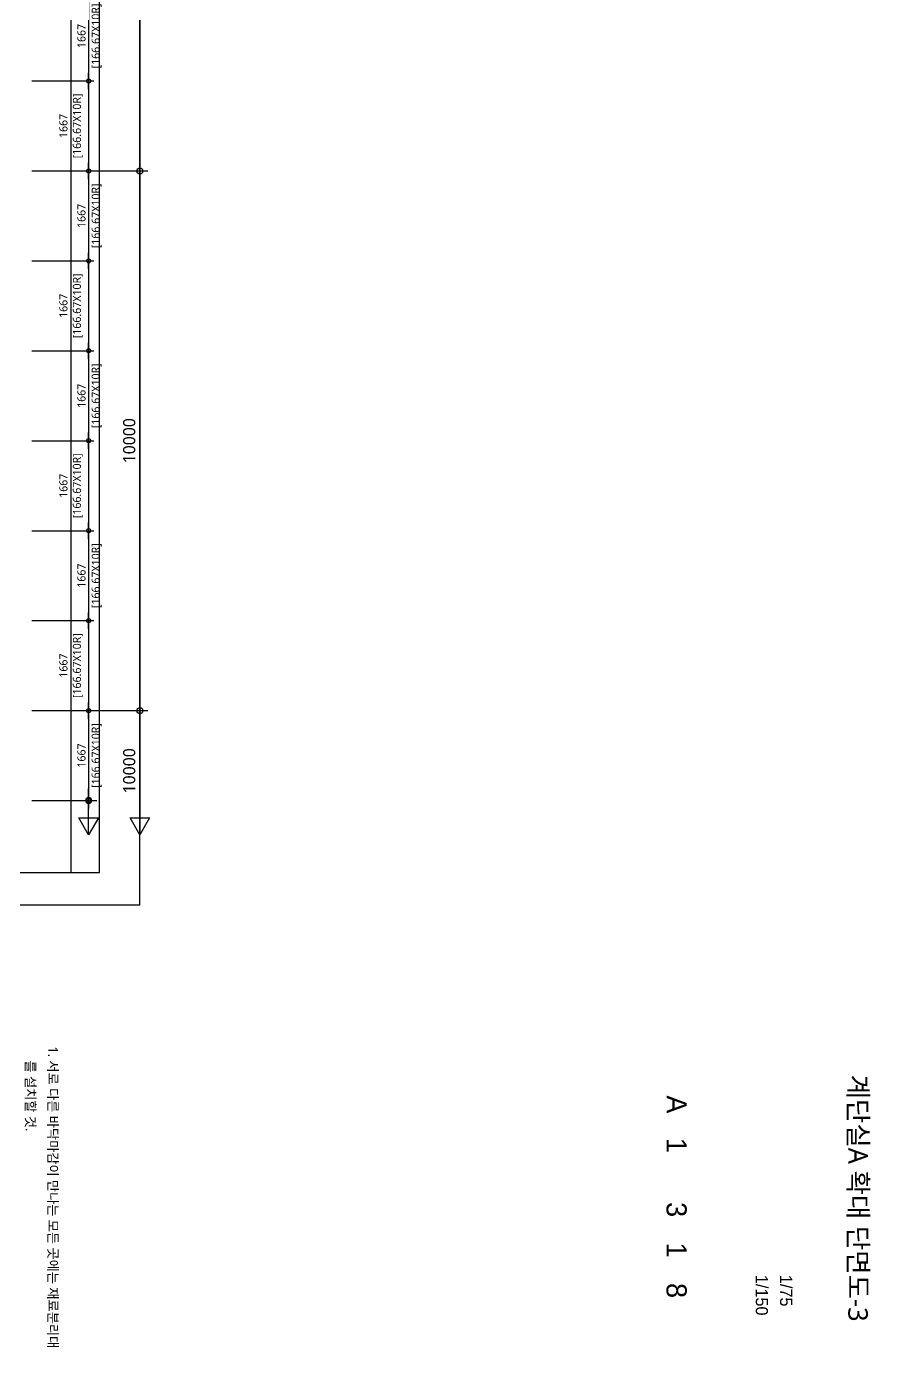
# Model space of a CAD drawing. Header units: millimetres. Extents: x -65167 to 413267, y -17142 to 66587.
# Drawn here: x 322242 to 337880, y 985 to 25591 of the extents above; entities that cross this region are included whole.
import ezdxf
from ezdxf.enums import TextEntityAlignment as Align

# ---------------------------------------------------------------- set-up
doc = ezdxf.new("R2010")
doc.units = ezdxf.units.MM
doc.header["$LTSCALE"] = 75
doc.header["$MEASUREMENT"] = 0
doc.header["$PDSIZE"] = -10
doc.layers.get('0').update_dxf_attribs({"linetype": 'CONTINUOUS'})
doc.layers.get('Defpoints').update_dxf_attribs({"color": 171, "linetype": 'CONTINUOUS'})
for name, color, linetype in [('ELE6', 8, 'CONTINUOUS'), ('NDIM', 7, 'CONTINUOUS'), ('TEXT', 3, 'CONTINUOUS'), ('TEXT(NOTE小)', 1, 'CONTINUOUS'), ('TEXT-TITLE', 6, 'CONTINUOUS'), ('TEXT-기입', 6, 'CONTINUOUS')]:
    doc.layers.add(name, color=color, linetype=linetype)
doc.styles.add('CGS', font='cgse', dxfattribs={"bigfont": 'cgs'})
doc.styles.add('나눔바른고딕', font='NanumBarunGothic.ttf')
doc.dimstyles.new('NDIM 1200', dxfattribs={"dimscale": 75, "dimtxt": 3, "dimasz": 1, "dimexe": 2, "dimexo": 2, "dimgap": 1, "dimtad": 1, "dimdec": 0, "dimdsep": 46, "dimtxsty": 'CGS', "dimblk": 'DOT0', "dimcen": 1, "dimdle": 8, "dimclrd": 256, "dimclre": 256, "dimclrt": 256, "dimadec": 0, "dimazin": 0, "dimtfac": 1, "dimtdec": 0, "dimtix": 1, "dimtmove": 2, "dimatfit": 3, "dimldrblk": 'DOT0', "dimfxl": 1, "dimtolj": 1, "dimtzin": 0, "dimlwd": -1, "dimlwe": -1, "dimarcsym": 0})

# ---------------------------------------------------------------- blocks, each defined once
blk = doc.blocks.new('DOT0')
blk.add_line((-3, 0), (3, 0))
at = {"color": 6}
blk.add_circle((0, 0), 0.75, dxfattribs=at)
blk = doc.blocks.new('*D1071')
at = {"layer": 'Defpoints', "color": 0, "ltscale": 0.4, "transparency": 16777216}
for p in [(322242, 22916), (322242, 12916), (324342, 12916)]:
    blk.add_point(p, dxfattribs=at)
at = {"layer": 'NDIM', "ltscale": 0.4, "transparency": 16777216}
for p, q in [((322392, 22916), (324492, 22916)), ((324342, 22841), (324342, 12991)), ((322392, 12916), (324492, 12916))]:
    blk.add_line(p, q, dxfattribs=at)
at = {"layer": 'NDIM', "ltscale": 0.4, "transparency": 16777216, "xscale": 75, "yscale": 75, "zscale": 75}
for p, rotation in [((324342, 22916), 90), ((324342, 12916), 270)]:
    blk.add_blockref('DOT0', p, dxfattribs=dict(at, rotation=rotation))
at = {"layer": 'NDIM', "ltscale": 0.4, "transparency": 16777216, "insert": (324145, 17916), "char_height": 225, "attachment_point": 5, "rotation": 90, "style": '나눔바른고딕'}
blk.add_mtext('\\A1;10000', dxfattribs=at)
blk = doc.blocks.new('*D1072')
at = {"layer": 'Defpoints', "color": 0, "ltscale": 0.4, "transparency": 16777216}
for p in [(322242, 14583), (322242, 12916), (323392, 12916)]:
    blk.add_point(p, dxfattribs=at)
at = {"layer": 'NDIM', "ltscale": 0.4, "transparency": 16777216}
for p, q in [((322342, 14583), (323492, 14583)), ((323392, 14533), (323392, 12966)), ((322342, 12916), (323492, 12916))]:
    blk.add_line(p, q, dxfattribs=at)
at = {"layer": 'NDIM', "ltscale": 0.4, "transparency": 16777216, "xscale": 50, "yscale": 50, "zscale": 50}
for p, rotation in [((323392, 14583), 90), ((323392, 12916), 270)]:
    blk.add_blockref('DOT0', p, dxfattribs=dict(at, rotation=rotation))
at = {"layer": 'NDIM', "ltscale": 0.4, "transparency": 16777216, "insert": (323067, 13749), "char_height": 150, "attachment_point": 5, "rotation": 90, "style": '나눔바른고딕'}
blk.add_mtext('\\A1;1667\\P[166.67X10R]', dxfattribs=at)
blk = doc.blocks.new('*D1073')
at = {"layer": 'Defpoints', "color": 0, "ltscale": 0.4, "transparency": 16777216}
for p in [(322242, 16249), (322242, 14583), (323392, 14583)]:
    blk.add_point(p, dxfattribs=at)
at = {"layer": 'NDIM', "ltscale": 0.4, "transparency": 16777216}
for p, q in [((322342, 16249), (323492, 16249)), ((323392, 16199), (323392, 14633)), ((322342, 14583), (323492, 14583))]:
    blk.add_line(p, q, dxfattribs=at)
at = {"layer": 'NDIM', "ltscale": 0.4, "transparency": 16777216, "xscale": 50, "yscale": 50, "zscale": 50}
for p, rotation in [((323392, 16249), 90), ((323392, 14583), 270)]:
    blk.add_blockref('DOT0', p, dxfattribs=dict(at, rotation=rotation))
at = {"layer": 'NDIM', "ltscale": 0.4, "transparency": 16777216, "char_height": 150, "attachment_point": 5, "rotation": 90, "style": '나눔바른고딕'}
for s, insert in [('\\A1;[166.67X10R]', (323540, 15416)), ('\\A1;1667', (323261, 15416))]:
    blk.add_mtext(s, dxfattribs=dict(at, insert=insert))
blk = doc.blocks.new('*D1074')
at = {"layer": 'Defpoints', "color": 0, "ltscale": 0.4, "transparency": 16777216}
for p in [(322242, 17916), (322242, 16249), (323392, 16249)]:
    blk.add_point(p, dxfattribs=at)
at = {"layer": 'NDIM', "ltscale": 0.4, "transparency": 16777216}
for p, q in [((322342, 17916), (323492, 17916)), ((323392, 17866), (323392, 16299)), ((322342, 16249), (323492, 16249))]:
    blk.add_line(p, q, dxfattribs=at)
at = {"layer": 'NDIM', "ltscale": 0.4, "transparency": 16777216, "xscale": 50, "yscale": 50, "zscale": 50}
for p, rotation in [((323392, 17916), 90), ((323392, 16249), 270)]:
    blk.add_blockref('DOT0', p, dxfattribs=dict(at, rotation=rotation))
at = {"layer": 'NDIM', "ltscale": 0.4, "transparency": 16777216, "insert": (323067, 17082), "char_height": 150, "attachment_point": 5, "rotation": 90, "style": '나눔바른고딕'}
blk.add_mtext('\\A1;1667\\P[166.67X10R]', dxfattribs=at)
blk = doc.blocks.new('*D1075')
at = {"layer": 'Defpoints', "color": 0, "ltscale": 0.4, "transparency": 16777216}
for p in [(322242, 19583), (322242, 17916), (323392, 17916)]:
    blk.add_point(p, dxfattribs=at)
at = {"layer": 'NDIM', "ltscale": 0.4, "transparency": 16777216}
for p, q in [((322342, 19583), (323492, 19583)), ((323392, 19533), (323392, 17966)), ((322342, 17916), (323492, 17916))]:
    blk.add_line(p, q, dxfattribs=at)
at = {"layer": 'NDIM', "ltscale": 0.4, "transparency": 16777216, "xscale": 50, "yscale": 50, "zscale": 50}
for p, rotation in [((323392, 19583), 90), ((323392, 17916), 270)]:
    blk.add_blockref('DOT0', p, dxfattribs=dict(at, rotation=rotation))
at = {"layer": 'NDIM', "ltscale": 0.4, "transparency": 16777216, "char_height": 150, "attachment_point": 5, "rotation": 90, "style": '나눔바른고딕'}
for s, insert in [('\\A1;[166.67X10R]', (323540, 18749)), ('\\A1;1667', (323261, 18749))]:
    blk.add_mtext(s, dxfattribs=dict(at, insert=insert))
blk = doc.blocks.new('*D1076')
at = {"layer": 'Defpoints', "color": 0, "ltscale": 0.4, "transparency": 16777216}
for p in [(322242, 21249), (322242, 19583), (323392, 19583)]:
    blk.add_point(p, dxfattribs=at)
at = {"layer": 'NDIM', "ltscale": 0.4, "transparency": 16777216}
for p, q in [((322342, 21249), (323492, 21249)), ((323392, 21199), (323392, 19633)), ((322342, 19583), (323492, 19583))]:
    blk.add_line(p, q, dxfattribs=at)
at = {"layer": 'NDIM', "ltscale": 0.4, "transparency": 16777216, "xscale": 50, "yscale": 50, "zscale": 50}
for p, rotation in [((323392, 21249), 90), ((323392, 19583), 270)]:
    blk.add_blockref('DOT0', p, dxfattribs=dict(at, rotation=rotation))
at = {"layer": 'NDIM', "ltscale": 0.4, "transparency": 16777216, "insert": (323067, 20416), "char_height": 150, "attachment_point": 5, "rotation": 90, "style": '나눔바른고딕'}
blk.add_mtext('\\A1;1667\\P[166.67X10R]', dxfattribs=at)
blk = doc.blocks.new('*D1077')
at = {"layer": 'Defpoints', "color": 0, "ltscale": 0.4, "transparency": 16777216}
for p in [(322242, 22916), (322242, 21249), (323392, 21249)]:
    blk.add_point(p, dxfattribs=at)
at = {"layer": 'NDIM', "ltscale": 0.4, "transparency": 16777216}
for p, q in [((322342, 22916), (323492, 22916)), ((323392, 22866), (323392, 21299)), ((322342, 21249), (323492, 21249))]:
    blk.add_line(p, q, dxfattribs=at)
at = {"layer": 'NDIM', "ltscale": 0.4, "transparency": 16777216, "xscale": 50, "yscale": 50, "zscale": 50}
for p, rotation in [((323392, 22916), 90), ((323392, 21249), 270)]:
    blk.add_blockref('DOT0', p, dxfattribs=dict(at, rotation=rotation))
at = {"layer": 'NDIM', "ltscale": 0.4, "transparency": 16777216, "char_height": 150, "attachment_point": 5, "rotation": 90, "style": '나눔바른고딕'}
for s, insert in [('\\A1;[166.67X10R]', (323540, 22083)), ('\\A1;1667', (323261, 22083))]:
    blk.add_mtext(s, dxfattribs=dict(at, insert=insert))
blk = doc.blocks.new('*D1078')
at = {"layer": 'Defpoints', "color": 0, "ltscale": 0.4, "transparency": 16777216}
for p in [(322242, 32916), (322242, 22916), (324342, 22916)]:
    blk.add_point(p, dxfattribs=at)
at = {"layer": 'NDIM', "ltscale": 0.4, "transparency": 16777216}
for p, q in [((322392, 32916), (324492, 32916)), ((324342, 32841), (324342, 22991)), ((322392, 22916), (324492, 22916))]:
    blk.add_line(p, q, dxfattribs=at)
at = {"layer": 'NDIM', "ltscale": 0.4, "transparency": 16777216, "xscale": 75, "yscale": 75, "zscale": 75}
for p, rotation in [((324342, 32916), 90), ((324342, 22916), 270)]:
    blk.add_blockref('DOT0', p, dxfattribs=dict(at, rotation=rotation))
at = {"layer": 'NDIM', "ltscale": 0.4, "transparency": 16777216, "insert": (324145, 27916), "char_height": 225, "attachment_point": 5, "rotation": 90, "style": '나눔바른고딕'}
blk.add_mtext('\\A1;10000', dxfattribs=at)
blk = doc.blocks.new('*D1079')
at = {"layer": 'Defpoints', "color": 0, "ltscale": 0.4, "transparency": 16777216}
for p in [(322242, 24583), (322242, 22916), (323392, 22916)]:
    blk.add_point(p, dxfattribs=at)
at = {"layer": 'NDIM', "ltscale": 0.4, "transparency": 16777216}
for p, q in [((322342, 24583), (323492, 24583)), ((323392, 24533), (323392, 22966)), ((322342, 22916), (323492, 22916))]:
    blk.add_line(p, q, dxfattribs=at)
at = {"layer": 'NDIM', "ltscale": 0.4, "transparency": 16777216, "xscale": 50, "yscale": 50, "zscale": 50}
for p, rotation in [((323392, 24583), 90), ((323392, 22916), 270)]:
    blk.add_blockref('DOT0', p, dxfattribs=dict(at, rotation=rotation))
at = {"layer": 'NDIM', "ltscale": 0.4, "transparency": 16777216, "insert": (323067, 23749), "char_height": 150, "attachment_point": 5, "rotation": 90, "style": '나눔바른고딕'}
blk.add_mtext('\\A1;1667\\P[166.67X10R]', dxfattribs=at)
blk = doc.blocks.new('*D1080')
at = {"layer": 'Defpoints', "color": 0, "ltscale": 0.4, "transparency": 16777216}
for p in [(322242, 26249), (322242, 24583), (323392, 24583)]:
    blk.add_point(p, dxfattribs=at)
at = {"layer": 'NDIM', "ltscale": 0.4, "transparency": 16777216}
for p, q in [((322342, 26249), (323492, 26249)), ((323392, 26199), (323392, 24633)), ((322342, 24583), (323492, 24583))]:
    blk.add_line(p, q, dxfattribs=at)
at = {"layer": 'NDIM', "ltscale": 0.4, "transparency": 16777216, "xscale": 50, "yscale": 50, "zscale": 50}
for p, rotation in [((323392, 26249), 90), ((323392, 24583), 270)]:
    blk.add_blockref('DOT0', p, dxfattribs=dict(at, rotation=rotation))
at = {"layer": 'NDIM', "ltscale": 0.4, "transparency": 16777216, "char_height": 150, "attachment_point": 5, "rotation": 90, "style": '나눔바른고딕'}
for s, insert in [('\\A1;[166.67X10R]', (323540, 25416)), ('\\A1;1667', (323261, 25416))]:
    blk.add_mtext(s, dxfattribs=dict(at, insert=insert))
blk = doc.blocks.new('*D1086')
at = {"layer": 'Defpoints', "color": 0, "ltscale": 0.4, "transparency": 16777216}
for p in [(322242, 12916), (322242, 11249), (323392, 11249)]:
    blk.add_point(p, dxfattribs=at)
at = {"layer": 'NDIM', "ltscale": 0.4, "transparency": 16777216}
for p, q in [((322342, 12916), (323492, 12916)), ((323392, 12866), (323392, 11299)), ((322342, 11249), (323492, 11249))]:
    blk.add_line(p, q, dxfattribs=at)
at = {"layer": 'NDIM', "ltscale": 0.4, "transparency": 16777216, "xscale": 50, "yscale": 50, "zscale": 50}
for p, rotation in [((323392, 12916), 90), ((323392, 11249), 270)]:
    blk.add_blockref('DOT0', p, dxfattribs=dict(at, rotation=rotation))
at = {"layer": 'NDIM', "ltscale": 0.4, "transparency": 16777216, "char_height": 150, "attachment_point": 5, "rotation": 90, "style": '나눔바른고딕'}
for s, insert in [('\\A1;[166.67X10R]', (323540, 12083)), ('\\A1;1667', (323261, 12083))]:
    blk.add_mtext(s, dxfattribs=dict(at, insert=insert))
blk = doc.blocks.new('갑종방화문표기')
at = {"layer": 'TEXT(NOTE小)'}
blk.add_circle((0, 0), 150, dxfattribs=at)
at = {"layer": 'TEXT(NOTE小)', "style": '나눔바른고딕'}
blk.add_text('갑', height=160, dxfattribs=at).set_placement((1, 7), align=Align.MIDDLE_CENTER)
blk = doc.blocks.new('A$C4BDA14EB')
at = {"layer": 'TEXT(NOTE小)'}
blk.add_circle((515, 572), 515, dxfattribs=at)
at = {"layer": 'TEXT(NOTE小)', "style": '나눔바른고딕'}
blk.add_text('F', height=600, dxfattribs=at).set_placement((502, 554), align=Align.MIDDLE_CENTER)
blk = doc.blocks.new('A$C0853663C')
at = {"layer": 'TEXT(NOTE小)'}
blk.add_circle((515, 573), 515, dxfattribs=at)
at = {"layer": 'TEXT(NOTE小)', "style": '나눔바른고딕'}
blk.add_text('E', height=600, dxfattribs=at).set_placement((502, 554), align=Align.MIDDLE_CENTER)
blk = doc.blocks.new('NOTE')
for name, p, xscale, yscale, zscale in [('갑종방화문표기', (575, -5646), 1.030731055544951, 1.030731055544951, 1.030731055544951), ('A$C4BDA14EB', (420, -6268), 0.3, 0.3, 0.3), ('A$C0853663C', (420, -6718), 0.3, 0.3, 0.3)]:
    blk.add_blockref(name, p, dxfattribs=dict(xscale=xscale, yscale=yscale, zscale=zscale))
at = {"layer": 'TEXT', "style": '나눔바른고딕'}
for s, p in [('1. 서로 다른 바닥마감이 만나는 모든 곳에는 재료분리대', (132, -292)), ('를 설치할 것.', (393, -709)), ('2. 로비, 사무실, 복도의 석고보드부분 도장 공사시 내부는', (132, -1192)), ('ALL PUTTY후 도장할 것(천장 마감높이+200)', (393, -1638)), ('3. 모든 내장재는 법적 기준에 맞는 불연 및 방염자재를', (132, -2070)), ('사용할 것.', (393, -2516)), ('4. ELEV. 출입구의 폭과 길이 등에 대한 사항 및 중간', (132, -2976)), ('비상용 승강기 탈출로(계단실 연결) 등에 대한 사항은', (393, -3403)), ('시공전 ELEV. 업체 협의 및 상세를 확인하여 감독관 및', (393, -3853)), ('감리자의 승인을 득한 후 시공할 것.', (393, -4303)), ('5. 시공전 SHOP DWG를 감독관 및 감리자에게 제출하여', (132, -4750)), ('승인을 득할 것.', (393, -5196)), ('갑종방화문', (815, -5667)), ('방화셔터', (815, -6117)), ('ELEV용 갑종방화문', (815, -6567)), ('6. 전기, 기계 설비용 등 OPEN부분은 담당자와 협의하고', (132, -7026)), ('시멘트몰탈 또는 방화충진재로 처리 후 감리자의', (393, -7466)), ('승인을 득할 것.', (393, -7916)), ('7. 단면도를 포함한 건축 CAD 파일에 명기되어 있는', (132, -8363)), ('구조 부재의 단면과 리스트는 검토 및 참조를 위한것', (393, -8806)), ('이므로, 구조도면을 우선으로 할 것.', (393, -9246)), ('8. 기둥 및 벽체 등에 설치되는 충격보호대는 별도의', (132, -9726)), ('계획도를 참조하여, 감독관 및 관리자의 승인을 득한 후', (393, -10179)), ('시공할 것.', (393, -10619)), ('9. 모든 계단에는 논슬립 설치.', (132, -11070)), ('10. ELEV.전실은 EHP 설치.', (132, -11520)), ('11. 석재마감은 마천석 적용.', (132, -11970))]:
    blk.add_text(s, height=180, dxfattribs=at).set_placement(p, align=Align.MIDDLE_LEFT)

msp = doc.modelspace()

# ---------------------------------------------------------------- linework, layer by layer
for points in [[(323572.9, 10928.6), (323392.4, 10616.1), (323212, 10928.6)], [(324522.9, 10928.6), (324342.4, 10616.1), (324162, 10928.6)]]:
    msp.add_lwpolyline(points, close=True)
at = {"layer": 'Defpoints', "ltscale": 1000}
for points in [[(298952.3, 9316.1), (324342.4, 9316.1), (324342.4, 56370.8), (298952.3, 56370.8)], [(299477.3, 9916.1), (323592.4, 9916.1), (323592.4, 55845.8), (299477.3, 55845.8)], [(300002.3, 9916.1), (323067.4, 9916.1), (323067.4, 55320.8), (300002.3, 55320.8)]]:
    msp.add_lwpolyline(points, close=True, dxfattribs=at)
at = {"layer": 'NDIM', "ltscale": 0.4}
for p, q in [((324342.4, 12916.1), (324342.4, 10616.1)), ((322392.4, 11249.4), (323542.4, 11249.6)), ((323392.4, 10616.1), (323392.4, 11174.6))]:
    msp.add_line(p, q, dxfattribs=at)

# ---------------------------------------------------------------- block references
at = {"layer": 'ELE6', "rotation": 270}
msp.add_blockref('NOTE', (323025, 6825), dxfattribs=at)
at = {"layer": 'NDIM', "ltscale": 0.4, "xscale": -75, "yscale": 75, "zscale": 75, "rotation": 270}
msp.add_blockref('DOT0', (323392.4, 11249.6), dxfattribs=at)

# ---------------------------------------------------------------- texts
at = {"layer": 'NDIM', "ltscale": 0.4, "insert": (324145.3, 11799.6), "char_height": 225, "attachment_point": 5, "rotation": 90, "style": '나눔바른고딕'}
msp.add_mtext('\\A1;10000', dxfattribs=at)
at = {"layer": 'TEXT-TITLE', "style": '나눔바른고딕'}
msp.add_text('계단실A 확대 단면도-3', height=360, rotation=270, dxfattribs=at).set_placement((337650, 3881.8), align=Align.MIDDLE_CENTER)
at = {"layer": 'TEXT-기입', "style": 'CGS'}
for s, p in [('A', (334288.4, 5619.2)), ('1', (334288.4, 4859.8)), ('3', (334288.4, 3669.2)), ('1', (334288.4, 2919.2)), ('8', (334288.4, 2169.2))]:
    msp.add_text(s, height=375, rotation=270, dxfattribs=at).set_placement(p, align=Align.MIDDLE_CENTER)
for s, p in [('1/150', (335686.9, 2459.7)), ('1/75', (336136.9, 2459.7))]:
    msp.add_text(s, height=225, rotation=270, dxfattribs=at).set_placement(p, align=Align.BOTTOM_LEFT)

# ---------------------------------------------------------------- dimensions: what is measured, and where the dimension line sits
at = {"layer": 'NDIM', "ltscale": 0.4}
for base, p1, p2, picture, middle in [((324342.4, 22916.1), (322242.4, 32916.1), (322242.4, 22916.1), '*D1078', (324145.3, 27916.1)), ((324342.4, 12916.1), (322242.4, 22916.1), (322242.4, 12916.1), '*D1071', (324145.3, 17916.1))]:
    dim = msp.add_linear_dim(base=base, p1=p1, p2=p2, angle=270, dimstyle='NDIM 1200', override={"dimtxsty": '나눔바른고딕'}, dxfattribs=at)
    dim.commit()
    dim.dimension.update_dxf_attribs({"geometry": picture, "text_midpoint": middle})
for base, p1, p2, picture, middle in [((323392.4, 24582.8), (322242.4, 26249.4), (322242.4, 24582.8), '*D1080', (323392.4, 25416.1)), ((323392.4, 21249.4), (322242.4, 22916.1), (322242.4, 21249.4), '*D1077', (323392.4, 22082.7)), ((323392.4, 17916.1), (322242.4, 19582.7), (322242.4, 17916.1), '*D1075', (323392.4, 18749.4)), ((323392.4, 14582.8), (322242.4, 16249.4), (322242.4, 14582.8), '*D1073', (323392.4, 15416.1)), ((323392.4, 11249.5), (322242.4, 12916.1), (322242.4, 11249.5), '*D1086', (323392.4, 12082.8))]:
    dim = msp.add_linear_dim(base=base, p1=p1, p2=p2, angle=270, text='<>\\X[166.67X10R]', dimstyle='NDIM 1200', override={"dimscale": 50, "dimtxsty": '나눔바른고딕'}, dxfattribs=at)
    dim.commit()
    dim.dimension.update_dxf_attribs({"geometry": picture, "text_midpoint": middle})
for base, p1, p2, picture, middle in [((323392.4, 22916.1), (322242.4, 24582.8), (322242.4, 22916.1), '*D1079', (323067.4, 23749.4)), ((323392.4, 19582.7), (322242.4, 21249.4), (322242.4, 19582.7), '*D1076', (323067.4, 20415.7)), ((323392.4, 16249.4), (322242.4, 17916.1), (322242.4, 16249.4), '*D1074', (323067.4, 17082.4)), ((323392.4, 12916.1), (322242.4, 14582.8), (322242.4, 12916.1), '*D1072', (323067.4, 13749.4))]:
    dim = msp.add_linear_dim(base=base, p1=p1, p2=p2, angle=270, text='<>\\X[166.67X10R]', dimstyle='NDIM 1200', override={"dimscale": 50, "dimtxsty": '나눔바른고딕'}, dxfattribs=at)
    dim.commit()
    dim.dimension.update_dxf_attribs({"geometry": picture, "text_midpoint": middle, "dimtype": 160})

doc.saveas('drawing.dxf')
